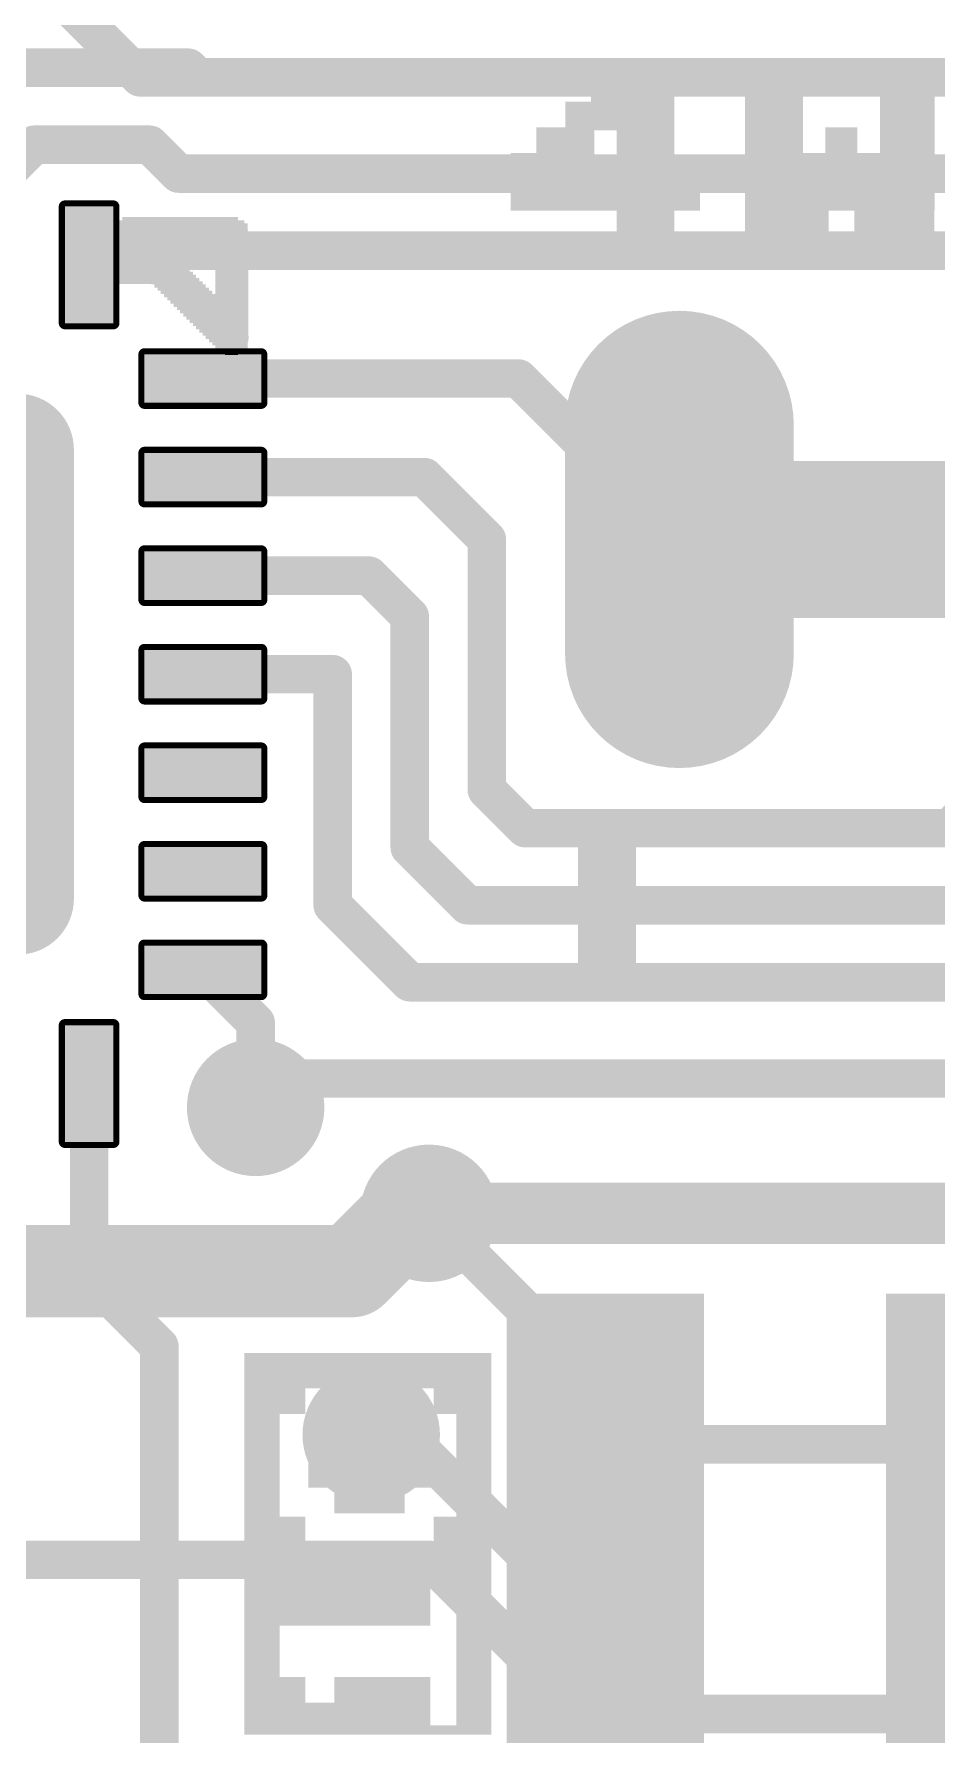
# Model space of a CAD drawing. Extents: x -8 to 72.9, y -20.5 to 38.
# Drawn here: x 18.6 to 24.56, y 8.63 to 19.84 of the extents above; entities that cross this region are included whole.
import ezdxf

# ---------------------------------------------------------------- set-up
doc = ezdxf.new("R2010")
doc.units = 0
for name, color, linetype in [('1', 12, 'CONTINUOUS'), ('16', 132, 'CONTINUOUS'), ('17', 110, 'CONTINUOUS'), ('18', 110, 'CONTINUOUS'), ('203', 40, 'CONTINUOUS'), ('21', 40, 'CONTINUOUS')]:
    doc.layers.add(name, color=color, linetype=linetype)

# ---------------------------------------------------------------- blocks, each defined once
blk = doc.blocks.new('RECT')
blk.add_solid([(-0.5, -0.5), (0.5, -0.5), (-0.5, 0.5), (0.5, 0.5)])
blk = doc.blocks.new('RECT136000X64000R20')
at = {"const_width": 0.04}
blk.add_lwpolyline([(0.405, -0.16), (0.405, 0.16, 0.4142), (0.385, 0.18), (-0.385, 0.18, 0.4142), (-0.405, 0.16), (-0.405, -0.16, 0.4142), (-0.385, -0.18), (0.385, -0.18, 0.4142)], format="xyb", close=True, dxfattribs=at)
blk.add_solid([(-0.395, -0.17), (0.395, -0.17), (-0.395, 0.17), (0.395, 0.17)])
blk = doc.blocks.new('RECT64000X136000R20')
at = {"const_width": 0.04}
blk.add_lwpolyline([(0.18, -0.385), (0.18, 0.385, 0.4142), (0.16, 0.405), (-0.16, 0.405, 0.4142), (-0.18, 0.385), (-0.18, -0.385, 0.4142), (-0.16, -0.405), (0.16, -0.405, 0.4142)], format="xyb", close=True, dxfattribs=at)
blk.add_solid([(-0.17, -0.395), (0.17, -0.395), (-0.17, 0.395), (0.17, 0.395)])
blk = doc.blocks.new('RECT592000X592000R20')
at = {"const_width": 0.37}
blk.add_lwpolyline([(1.665, -1.48), (1.665, 1.48, 0.4142), (1.48, 1.665), (-1.48, 1.665, 0.4142), (-1.665, 1.48), (-1.665, -1.48, 0.4142), (-1.48, -1.665), (1.48, -1.665, 0.4142)], format="xyb", close=True, dxfattribs=at)
blk.add_solid([(-1.5054, -1.5054), (1.5054, -1.5054), (-1.5054, 1.5054), (1.5054, 1.5054)])
blk = doc.blocks.new('LONGP100')
at = {"const_width": 1}
blk.add_lwpolyline([(-0.5, 0), (0.5, 0)], dxfattribs=at)
at = {"const_width": 0.5}
for points in [[(-0.5, 0.25, 1), (-0.5, -0.25)], [(0.5, -0.25, 1), (0.5, 0.25)]]:
    blk.add_lwpolyline(points, format="xyb", dxfattribs=at)
blk = doc.blocks.new('ROUNDV')
at = {"const_width": 0.5}
blk.add_lwpolyline([(0, -0.25, 1), (0, 0.25, 1), (0, -0.25)], format="xyb", dxfattribs=at)

msp = doc.modelspace()

# ---------------------------------------------------------------- linework, layer by layer
at = {"layer": '1'}
for points, const_width in [([(18.3515, 19.6215), (19.6215, 19.6215)], 0.254), ([(19.6215, 19.6215), (19.685, 19.558)], 0.254), ([(19.685, 19.558), (45.593, 19.558)], 0.254), ([(18.6055, 19.1135), (18.288, 18.796)], 0.254), ([(19.3675, 19.1135), (18.6055, 19.1135)], 0.254), ([(19.558, 18.923), (19.3675, 19.1135)], 0.254), ([(45.339, 18.923), (19.558, 18.923)], 0.254), ([(19.558, 18.415), (19.464, 18.321)], 0.254), ([(45.085, 18.415), (19.558, 18.415)], 0.254), ([(19.464, 18.321), (18.968, 18.321)], 0.254), ([(19.718, 17.571), (21.799, 17.571)], 0.254), ([(21.799, 17.571), (22.86, 16.51)], 0.254), ([(19.718, 16.921), (21.179, 16.921)], 0.254), ([(21.179, 16.921), (21.59, 16.51)], 0.254), ([(21.59, 16.51), (21.59, 14.859)], 0.254), ([(19.718, 16.271), (20.813, 16.271)], 0.254), ([(20.813, 16.271), (21.082, 16.002)], 0.254), ([(21.082, 16.002), (21.082, 14.478)], 0.254), ([(19.718, 15.621), (20.574, 15.621)], 0.254), ([(20.574, 15.621), (20.574, 14.097)], 0.254), ([(24.638, 14.605), (25.4, 15.367)], 0.254), ([(21.59, 14.859), (21.844, 14.605)], 0.254), ([(21.844, 14.605), (24.638, 14.605)], 0.254), ([(21.082, 14.478), (21.463, 14.097)], 0.254), ([(20.574, 14.097), (21.082, 13.589)], 0.254), ([(21.463, 14.097), (26.924, 14.097)], 0.254), ([(19.718, 13.671), (20.066, 13.323)], 0.254), ([(21.082, 13.589), (27.686, 13.589)], 0.254), ([(20.066, 13.323), (20.066, 12.7635)], 0.254), ([(18.968, 12.921), (18.968, 11.651)], 0.254), ([(21.209, 12.065), (25.019, 12.065)], 0.4064), ([(18.968, 11.651), (19.431, 11.188)], 0.254), ([(19.431, 11.188), (19.431, 7.62)], 0.254), ([(21.0525, 10.6045), (20.828, 10.6045)], 0.254), ([(22.372, 9.285), (21.0525, 10.6045)], 0.254)]:
    msp.add_lwpolyline(points, dxfattribs=dict(at, const_width=const_width))
for points, const_width in [([(19.6664, 19.6664, 1), (19.5766, 19.5766)], 0.127), ([(19.6215, 19.558, 1), (19.6215, 19.685)], 0.127), ([(19.685, 19.6215, 1), (19.685, 19.4945)], 0.127), ([(19.6401, 19.5131, 1), (19.7299, 19.6029)], 0.127), ([(18.6055, 19.177, 1), (18.6055, 19.05)], 0.127), ([(18.6504, 19.0686, 1), (18.5606, 19.1584)], 0.127), ([(19.4124, 19.1584, 1), (19.3226, 19.0686)], 0.127), ([(19.3675, 19.05, 1), (19.3675, 19.177)], 0.127), ([(19.558, 18.9865, 1), (19.558, 18.8595)], 0.127), ([(19.5131, 18.8781, 1), (19.6029, 18.9679)], 0.127), ([(19.558, 18.4785, 1), (19.558, 18.3515)], 0.127), ([(19.6029, 18.3701, 1), (19.5131, 18.4599)], 0.127), ([(18.968, 18.3845, 1), (18.968, 18.2575)], 0.127), ([(19.4191, 18.3659, 1), (19.5089, 18.2761)], 0.127), ([(19.464, 18.2575, 1), (19.464, 18.3845)], 0.127), ([(19.718, 17.6345, 1), (19.718, 17.5075)], 0.127), ([(21.8439, 17.6159, 1), (21.7541, 17.5261)], 0.127), ([(21.799, 17.5075, 1), (21.799, 17.6345)], 0.127), ([(19.718, 16.9845, 1), (19.718, 16.8575)], 0.127), ([(21.2239, 16.9659, 1), (21.1341, 16.8761)], 0.127), ([(21.179, 16.8575, 1), (21.179, 16.9845)], 0.127), ([(21.6535, 16.51, 1), (21.5265, 16.51)], 0.127), ([(21.5451, 16.4651, 1), (21.6349, 16.5549)], 0.127), ([(22.8151, 16.4651, 1), (22.9049, 16.5549)], 0.127), ([(19.718, 16.3345, 1), (19.718, 16.2075)], 0.127), ([(20.8579, 16.3159, 1), (20.7681, 16.2261)], 0.127), ([(20.813, 16.2075, 1), (20.813, 16.3345)], 0.127), ([(21.1455, 16.002, 1), (21.0185, 16.002)], 0.127), ([(21.0371, 15.9571, 1), (21.1269, 16.0469)], 0.127), ([(19.718, 15.6845, 1), (19.718, 15.5575)], 0.127), ([(20.6375, 15.621, 1), (20.5105, 15.621)], 0.127), ([(20.574, 15.5575, 1), (20.574, 15.6845)], 0.127), ([(21.6349, 14.9039, 1), (21.5451, 14.8141)], 0.127), ([(21.5265, 14.859, 1), (21.6535, 14.859)], 0.127), ([(21.844, 14.6685, 1), (21.844, 14.5415)], 0.127), ([(21.7991, 14.5601, 1), (21.8889, 14.6499)], 0.127), ([(24.5931, 14.6499, 1), (24.6829, 14.5601)], 0.127), ([(21.1269, 14.5229, 1), (21.0371, 14.4331)], 0.127), ([(21.0185, 14.478, 1), (21.1455, 14.478)], 0.127), ([(20.6189, 14.1419, 1), (20.5291, 14.0521)], 0.127), ([(20.5105, 14.097, 1), (20.6375, 14.097)], 0.127), ([(21.463, 14.1605, 1), (21.463, 14.0335)], 0.127), ([(21.4181, 14.0521, 1), (21.5079, 14.1419)], 0.127), ([(19.7629, 13.7159, 1), (19.6731, 13.6261)], 0.127), ([(21.082, 13.6525, 1), (21.082, 13.5255)], 0.127), ([(21.0371, 13.5441, 1), (21.1269, 13.6339)], 0.127), ([(20.1295, 13.323, 1), (20.0025, 13.323)], 0.127), ([(20.0211, 13.2781, 1), (20.1109, 13.3679)], 0.127), ([(19.0315, 12.921, 1), (18.9045, 12.921)], 0.127), ([(20.0025, 12.7635, 1), (20.1295, 12.7635)], 0.127), ([(21.209, 12.1666, 1), (21.209, 11.9634)], 0.2032), ([(19.0129, 11.6959, 1), (18.9231, 11.6061)], 0.127), ([(18.9045, 11.651, 1), (19.0315, 11.651)], 0.127), ([(19.4945, 11.188, 1), (19.3675, 11.188)], 0.127), ([(19.3861, 11.1431, 1), (19.4759, 11.2329)], 0.127), ([(20.828, 10.668, 1), (20.828, 10.541)], 0.127), ([(21.0974, 10.6494, 1), (21.0076, 10.5596)], 0.127), ([(21.0525, 10.541, 1), (21.0525, 10.668)], 0.127), ([(22.3271, 9.2401, 1), (22.4169, 9.3299)], 0.127)]:
    msp.add_lwpolyline(points, format="xyb", dxfattribs=dict(at, const_width=const_width))
at = {"layer": '16'}
for points, const_width in [([(19.304, 19.558), (17.526, 21.336)], 0.254), ([(34.29, 19.558), (19.304, 19.558)], 0.254), ([(20.2565, 12.954), (20.066, 12.7635)], 0.254), ([(55.753, 12.954), (20.2565, 12.954)], 0.254), ([(20.701, 11.684), (21.082, 12.065)], 0.6096), ([(21.082, 12.065), (21.209, 12.065)], 0.6096), ([(22.733, 10.541), (21.209, 12.065)], 0.254), ([(16.383, 11.684), (20.701, 11.684)], 0.6096), ([(28.829, 10.541), (22.733, 10.541)], 0.254), ([(17.78, 9.779), (21.209, 9.779)], 0.254), ([(21.209, 9.779), (22.225, 8.763)], 0.254), ([(22.225, 8.763), (40.64, 8.763)], 0.254)]:
    msp.add_lwpolyline(points, dxfattribs=dict(at, const_width=const_width))
for points, const_width in [([(19.304, 19.6215, 1), (19.304, 19.4945)], 0.127), ([(19.2591, 19.5131, 1), (19.3489, 19.6029)], 0.127), ([(20.2565, 13.0175, 1), (20.2565, 12.8905)], 0.127), ([(20.3014, 12.9091, 1), (20.2116, 12.9989)], 0.127), ([(20.0211, 12.8084, 1), (20.1109, 12.7186)], 0.127), ([(21.082, 12.2174, 1), (21.082, 11.9126)], 0.3048), ([(21.1898, 11.9572, 1), (20.9742, 12.1728)], 0.3048), ([(21.209, 11.9126, 1), (21.209, 12.2174)], 0.3048), ([(21.2539, 12.1099, 1), (21.1641, 12.0201)], 0.127), ([(20.5932, 11.7918, 1), (20.8088, 11.5762)], 0.3048), ([(20.701, 11.5316, 1), (20.701, 11.8364)], 0.3048), ([(22.733, 10.6045, 1), (22.733, 10.4775)], 0.127), ([(22.6881, 10.4961, 1), (22.7779, 10.5859)], 0.127), ([(21.2539, 9.8239, 1), (21.1641, 9.7341)], 0.127), ([(21.209, 9.7155, 1), (21.209, 9.8425)], 0.127), ([(22.225, 8.8265, 1), (22.225, 8.6995)], 0.127), ([(22.1801, 8.7181, 1), (22.2699, 8.8079)], 0.127)]:
    msp.add_lwpolyline(points, format="xyb", dxfattribs=dict(at, const_width=const_width))
at = {"layer": '21', "const_width": 0.2032}
for points in [[(19.918, 17.841), (19.2396, 18.5194)], [(19.2396, 18.5194), (19.9164, 18.5194)], [(19.9164, 18.5194), (19.9164, 17.841)], [(19.9164, 17.841), (19.918, 17.841)]]:
    msp.add_lwpolyline(points, dxfattribs=at)
at = {"layer": '21', "const_width": 0.1016}
for points in [[(19.2755, 18.5553, 1), (19.2037, 18.4835)], [(19.2396, 18.5702, 1), (19.2396, 18.4686)], [(19.9672, 18.5194, 1), (19.8656, 18.5194)], [(19.9164, 18.4686, 1), (19.9164, 18.5702)], [(19.9164, 17.8918, 1), (19.9164, 17.7902)], [(19.918, 17.7902, 1), (19.918, 17.8918)], [(19.8656, 17.841, 1), (19.9672, 17.841)], [(19.8821, 17.8051, 1), (19.9539, 17.8769)]]:
    msp.add_lwpolyline(points, format="xyb", dxfattribs=at)

# ---------------------------------------------------------------- block references
at = {"layer": '1', "rotation": 270}
for name, p in [('RECT136000X64000R20', (18.968, 18.321)), ('RECT64000X136000R20', (19.718, 17.571)), ('RECT592000X592000R20', (17.018, 15.621)), ('RECT64000X136000R20', (19.718, 16.921)), ('RECT64000X136000R20', (19.718, 16.271)), ('RECT64000X136000R20', (19.718, 15.621)), ('RECT64000X136000R20', (19.718, 14.971)), ('RECT64000X136000R20', (19.718, 14.321)), ('RECT64000X136000R20', (19.718, 13.671)), ('RECT136000X64000R20', (18.968, 12.921))]:
    msp.add_blockref(name, p, dxfattribs=at)
at = {"layer": '1', "xscale": 1.3, "yscale": 4.5, "rotation": 180}
for p in [(22.372, 9.285), (24.872, 9.285)]:
    msp.add_blockref('RECT', p, dxfattribs=at)
at = {"layer": '17', "xscale": 1.508, "yscale": 1.508, "rotation": 270}
msp.add_blockref('LONGP100', (22.86, 16.51), dxfattribs=at)
msp.add_blockref('LONGP100', (22.86, 16.51), dxfattribs=at)
at = {"layer": '18', "xscale": 0.9064, "yscale": 0.9064}
for p in [(20.066, 12.7635), (20.066, 12.7635), (21.209, 12.065), (21.209, 12.065), (20.828, 10.6045), (20.828, 10.6045)]:
    msp.add_blockref('ROUNDV', p, dxfattribs=at)
at = {"layer": '203', "yscale": 0.0212}
for p, xscale in [((22.5522, 19.5572), 0.5503), ((22.5522, 19.536), 0.5503), ((22.5522, 19.5149), 0.5503), ((23.4835, 19.5572), 0.381), ((23.4835, 19.536), 0.381), ((23.4835, 19.5149), 0.381), ((24.3619, 19.5572), 0.3598), ((24.3619, 19.536), 0.3598), ((24.3619, 19.5149), 0.3598), ((22.5522, 19.4937), 0.5503), ((22.5522, 19.4726), 0.5503), ((22.5522, 19.4514), 0.5503), ((22.5522, 19.4302), 0.5503), ((22.5522, 19.4091), 0.5503), ((23.4835, 19.4937), 0.381), ((23.4835, 19.4726), 0.381), ((23.4835, 19.4514), 0.381), ((23.4835, 19.4302), 0.381), ((23.4835, 19.4091), 0.381), ((24.3619, 19.4937), 0.3598), ((24.3619, 19.4726), 0.3598), ((24.3619, 19.4514), 0.3598), ((24.3619, 19.4302), 0.3598), ((24.3619, 19.4091), 0.3598), ((22.4675, 19.3879), 0.7196), ((22.4675, 19.3667), 0.7196), ((22.4675, 19.3456), 0.7196), ((22.4675, 19.3244), 0.7196), ((22.4675, 19.3032), 0.7196), ((22.4675, 19.2821), 0.7196), ((23.4835, 19.3879), 0.381), ((23.4835, 19.3667), 0.381), ((23.4835, 19.3456), 0.381), ((23.4835, 19.3244), 0.381), ((23.4835, 19.3032), 0.381), ((23.4835, 19.2821), 0.381), ((24.3619, 19.3879), 0.3598), ((24.3619, 19.3667), 0.3598), ((24.3619, 19.3456), 0.3598), ((24.3619, 19.3244), 0.3598), ((24.3619, 19.3032), 0.3598), ((24.3619, 19.2821), 0.3598), ((22.3723, 19.2186), 0.9101), ((22.1077, 19.1974), 0.381), ((22.1077, 19.1762), 0.381), ((22.4675, 19.2609), 0.7196), ((22.4675, 19.2397), 0.7196), ((22.6368, 19.1974), 0.381), ((22.6368, 19.1762), 0.381), ((23.4835, 19.2609), 0.381), ((23.4835, 19.2397), 0.381), ((23.4835, 19.2186), 0.381), ((23.4835, 19.1974), 0.381), ((23.4835, 19.1762), 0.381), ((23.928, 19.2186), 0.2117), ((23.928, 19.1974), 0.2117), ((23.928, 19.1762), 0.2117), ((24.3619, 19.2609), 0.3598), ((24.3619, 19.2397), 0.3598), ((24.3619, 19.2186), 0.3598), ((24.3619, 19.1974), 0.3598), ((24.3619, 19.1762), 0.3598), ((22.1077, 19.1551), 0.381), ((22.1077, 19.1339), 0.381), ((22.1077, 19.1127), 0.381), ((22.1077, 19.0916), 0.381), ((22.1077, 19.0704), 0.381), ((22.6368, 19.1551), 0.381), ((22.6368, 19.1339), 0.381), ((22.6368, 19.1127), 0.381), ((22.6368, 19.0916), 0.381), ((22.6368, 19.0704), 0.381), ((23.4835, 19.1551), 0.381), ((23.4835, 19.1339), 0.381), ((23.4835, 19.1127), 0.381), ((23.4835, 19.0916), 0.381), ((23.4835, 19.0704), 0.381), ((23.928, 19.1551), 0.2117), ((23.928, 19.1339), 0.2117), ((23.928, 19.1127), 0.2117), ((23.928, 19.0916), 0.2117), ((23.928, 19.0704), 0.2117), ((24.3619, 19.1551), 0.3598), ((24.3619, 19.1339), 0.3598), ((24.3619, 19.1127), 0.3598), ((24.3619, 19.0916), 0.3598), ((24.3619, 19.0704), 0.3598), ((22.023, 19.0492), 0.5503), ((21.9384, 19.0281), 0.381), ((21.9384, 19.0069), 0.381), ((21.9384, 18.9857), 0.381), ((21.9384, 18.9646), 0.381), ((21.9384, 18.9434), 0.381), ((22.6368, 19.0492), 0.381), ((22.6368, 19.0281), 0.381), ((22.6368, 19.0069), 0.381), ((22.6368, 18.9857), 0.381), ((22.6368, 18.9646), 0.381), ((22.6368, 18.9434), 0.381), ((23.9174, 19.0492), 1.2488), ((23.9174, 19.0281), 1.2488), ((23.9174, 19.0069), 1.2488), ((23.9174, 18.9857), 1.2488), ((23.9174, 18.9646), 1.2488), ((23.9174, 18.9434), 1.2488), ((21.9384, 18.9222), 0.381), ((21.9384, 18.9011), 0.381), ((21.9384, 18.8799), 0.381), ((22.3723, 18.8587), 1.2488), ((22.3723, 18.8376), 1.2488), ((22.6368, 18.9222), 0.381), ((22.6368, 18.9011), 0.381), ((22.6368, 18.8799), 0.381), ((23.9174, 18.9222), 1.2488), ((23.9174, 18.9011), 1.2488), ((23.9174, 18.8799), 1.2488), ((23.9174, 18.8587), 1.2488), ((23.9174, 18.8376), 1.2488), ((22.3723, 18.8164), 1.2488), ((22.3723, 18.7952), 1.2488), ((22.3723, 18.7741), 1.2488), ((22.3723, 18.7529), 1.2488), ((22.3723, 18.7318), 1.2488), ((23.9174, 18.8164), 1.2488), ((23.9174, 18.7952), 1.2488), ((23.9174, 18.7741), 1.2488), ((23.9174, 18.7529), 1.2488), ((23.9174, 18.7318), 1.2488), ((19.5678, 18.6048), 0.8466), ((19.5678, 18.6259), 0.762), ((22.3723, 18.7106), 1.2488), ((22.3723, 18.6894), 1.2488), ((22.6368, 18.6683), 0.381), ((22.6368, 18.6471), 0.381), ((22.6368, 18.6259), 0.381), ((22.6368, 18.6048), 0.381), ((23.9174, 18.7106), 1.2488), ((23.9174, 18.6894), 1.2488), ((23.5681, 18.6683), 0.5503), ((23.5681, 18.6471), 0.5503), ((23.5681, 18.6259), 0.5503), ((23.5681, 18.6048), 0.5503), ((24.2772, 18.6683), 0.5291), ((24.2772, 18.6471), 0.5291), ((24.2772, 18.6259), 0.5291), ((24.2772, 18.6048), 0.5291), ((19.5678, 18.5624), 0.889), ((19.5678, 18.5413), 0.889), ((19.5678, 18.5201), 0.889), ((19.5678, 18.4989), 0.889), ((19.5784, 18.5836), 0.8678), ((22.6368, 18.5836), 0.381), ((22.6368, 18.5624), 0.381), ((22.6368, 18.5413), 0.381), ((22.6368, 18.5201), 0.381), ((22.6368, 18.4989), 0.381), ((23.5681, 18.5836), 0.5503), ((23.5681, 18.5624), 0.5503), ((23.5681, 18.5413), 0.5503), ((23.5681, 18.5201), 0.5503), ((23.4835, 18.4989), 0.381), ((24.2772, 18.5836), 0.5291), ((24.2772, 18.5624), 0.5291), ((24.2772, 18.5413), 0.5291), ((24.2772, 18.5201), 0.5291), ((24.2772, 18.4989), 0.5291), ((19.5678, 18.4778), 0.889), ((19.5678, 18.4566), 0.889), ((19.5784, 18.4354), 0.8678), ((19.589, 18.4143), 0.8466), ((19.3561, 18.3931), 0.3387), ((19.9065, 18.3931), 0.2117), ((22.6368, 18.4778), 0.381), ((22.6368, 18.4566), 0.381), ((22.6368, 18.4354), 0.381), ((22.6368, 18.4143), 0.381), ((22.6368, 18.3931), 0.381), ((23.4835, 18.4778), 0.381), ((23.4835, 18.4566), 0.381), ((23.4835, 18.4354), 0.381), ((23.4835, 18.4143), 0.381), ((23.4835, 18.3931), 0.381), ((24.3619, 18.4778), 0.3598), ((24.3619, 18.4566), 0.3598), ((24.3619, 18.4354), 0.3598), ((24.3619, 18.4143), 0.3598), ((24.3619, 18.3931), 0.3598), ((19.3773, 18.3719), 0.3387), ((19.3985, 18.3508), 0.3387), ((19.4196, 18.3296), 0.3387), ((19.4408, 18.3084), 0.3387), ((19.462, 18.2873), 0.3387), ((19.9065, 18.3719), 0.2117), ((19.9065, 18.3508), 0.2117), ((19.9065, 18.3296), 0.2117), ((19.9065, 18.3084), 0.2117), ((19.9065, 18.2873), 0.2117), ((22.6368, 18.3719), 0.381), ((22.6368, 18.3508), 0.381), ((22.6368, 18.3296), 0.381), ((23.4835, 18.3719), 0.381), ((23.4835, 18.3508), 0.381), ((23.4835, 18.3296), 0.381), ((24.3619, 18.3719), 0.3598), ((24.3619, 18.3508), 0.3598), ((24.3619, 18.3296), 0.3598), ((19.4831, 18.2661), 0.3387), ((19.5043, 18.2449), 0.3387), ((19.5255, 18.2238), 0.3387), ((19.5466, 18.2026), 0.3387), ((19.5678, 18.1814), 0.3387), ((19.589, 18.1603), 0.3387), ((19.9065, 18.2661), 0.2117), ((19.9065, 18.2449), 0.2117), ((19.9065, 18.2238), 0.2117), ((19.9065, 18.2026), 0.2117), ((19.9065, 18.1814), 0.2117), ((19.9065, 18.1603), 0.2117), ((19.6101, 18.1391), 0.3387), ((19.7371, 18.1179), 0.5503), ((19.7477, 18.0968), 0.5291), ((19.7583, 18.0756), 0.508), ((19.7689, 18.0544), 0.4868), ((19.9065, 18.1391), 0.2117), ((19.7795, 18.0333), 0.4657), ((19.79, 18.0121), 0.4445), ((19.8006, 17.9909), 0.4233), ((19.8112, 17.9698), 0.4022), ((19.8218, 17.9486), 0.381), ((19.8324, 17.9274), 0.3598), ((19.843, 17.9063), 0.3387), ((19.8535, 17.8851), 0.3175), ((19.8641, 17.8639), 0.2963), ((19.8747, 17.8428), 0.2752), ((19.8853, 17.8216), 0.254), ((19.8959, 17.8005), 0.2328), ((19.9065, 17.7793), 0.2117), ((19.9065, 17.7581), 0.1693), ((19.9065, 17.737), 0.0847), ((27.9283, 16.9327), 10.7522), ((27.9283, 16.9538), 10.6676), ((27.9283, 16.975), 10.5829), ((27.9283, 16.9962), 10.4982), ((27.9283, 17.0173), 10.3289), ((27.9283, 16.8268), 10.9639), ((27.9283, 16.848), 10.9216), ((27.9283, 16.8692), 10.8792), ((27.9283, 16.8903), 10.8369), ((27.9283, 16.9115), 10.7946), ((27.9283, 16.7422), 11.0909), ((27.9283, 16.721), 11.0909), ((27.9283, 16.6998), 11.0909), ((27.9177, 16.7845), 11.0274), ((27.9283, 16.7633), 11.0486), ((27.9283, 16.8057), 11.0062), ((27.9283, 16.6152), 11.1756), ((27.9283, 16.594), 11.1756), ((27.9283, 16.6787), 11.1332), ((27.9283, 16.6575), 11.1332), ((27.9283, 16.6363), 11.1332), ((27.9283, 16.5728), 11.1756), ((27.9283, 16.5517), 11.1756), ((27.9283, 16.5305), 11.1756), ((27.9283, 16.5093), 11.1756), ((27.9283, 16.4882), 11.1756), ((27.9283, 16.467), 11.1756), ((27.9283, 16.4458), 11.1756), ((27.9283, 16.4247), 11.1756), ((27.9283, 16.4035), 11.1756), ((27.9283, 16.3823), 11.1332), ((27.9283, 16.3612), 11.1332), ((27.9283, 16.34), 11.1332), ((27.9283, 16.3188), 11.0909), ((27.9283, 16.2977), 11.0909), ((27.9177, 16.2765), 11.0697), ((27.9283, 16.2553), 11.0486), ((27.9283, 16.2342), 11.0062), ((27.9283, 16.213), 11.0062), ((27.9283, 16.1919), 10.9639), ((27.9283, 16.1707), 10.9216), ((27.9283, 16.1495), 10.8792), ((27.9283, 16.1284), 10.8369), ((27.9283, 16.1072), 10.7946), ((27.9283, 16.086), 10.7522), ((27.9283, 16.0649), 10.6676), ((27.9283, 16.0437), 10.5829), ((27.9283, 16.0225), 10.4559), ((27.9283, 16.0014), 10.2443), ((22.3829, 14.7102), 0.381), ((22.3829, 14.6891), 0.381), ((22.3829, 14.6679), 0.381), ((22.3829, 14.6467), 0.381), ((22.3829, 14.6256), 0.381), ((22.3829, 14.6044), 0.381), ((22.3829, 14.5833), 0.381), ((22.3829, 14.5621), 0.381), ((22.3829, 14.5409), 0.381), ((22.3829, 14.5198), 0.381), ((22.3829, 14.4986), 0.381), ((22.3829, 14.4774), 0.381), ((22.3829, 14.4563), 0.381), ((22.3829, 14.4351), 0.381), ((22.3829, 14.4139), 0.381), ((22.3829, 14.3928), 0.381), ((22.3829, 14.3716), 0.381), ((22.3829, 14.3504), 0.381), ((22.3829, 14.3293), 0.381), ((22.3829, 14.3081), 0.381), ((22.3829, 14.2869), 0.381), ((22.3829, 14.2658), 0.381), ((22.3829, 14.2446), 0.381), ((22.3829, 14.2234), 0.381), ((22.3829, 14.2023), 0.381), ((22.3829, 14.1811), 0.381), ((22.3829, 14.1599), 0.381), ((22.3829, 14.1388), 0.381), ((22.3829, 14.1176), 0.381), ((22.3829, 14.0964), 0.381), ((22.3829, 14.0753), 0.381), ((22.3829, 14.0541), 0.381), ((22.3829, 14.0329), 0.381), ((22.3829, 14.0118), 0.381), ((22.3829, 13.9906), 0.381), ((22.3829, 13.9694), 0.381), ((22.3829, 13.9483), 0.381), ((22.3829, 13.9271), 0.381), ((22.3829, 13.9059), 0.381), ((22.3829, 13.8848), 0.381), ((22.3829, 13.8636), 0.381), ((22.3829, 13.8424), 0.381), ((22.3829, 13.8213), 0.381), ((22.3829, 13.8001), 0.381), ((22.3829, 13.7789), 0.381), ((22.3829, 13.7578), 0.381), ((22.3829, 13.7366), 0.381), ((22.3829, 13.7155), 0.381), ((22.3829, 13.6943), 0.381), ((22.3829, 13.6731), 0.381), ((22.7321, 13.652), 1.0795), ((22.7321, 13.6308), 1.0795), ((22.7321, 13.6096), 1.0795), ((22.7321, 13.5885), 1.0795), ((22.7321, 13.5673), 1.0795), ((22.7321, 13.5461), 1.0795), ((22.7321, 13.525), 1.0795), ((22.7321, 13.5038), 1.0795), ((22.7321, 13.4826), 1.0795), ((20.806, 11.1332), 1.6298), ((20.806, 11.1121), 1.6298), ((20.806, 11.0909), 1.6298), ((20.806, 11.0697), 1.6298), ((20.806, 11.0486), 1.6298), ((20.806, 11.0274), 1.6298), ((20.806, 11.0062), 1.6298), ((20.806, 10.9851), 1.6298), ((20.806, 10.9639), 1.6298), ((20.806, 10.9427), 1.6298), ((20.806, 10.9216), 1.6298), ((20.1922, 10.9004), 0.4021), ((20.1922, 10.8792), 0.4021), ((20.8166, 10.9004), 0.4656), ((20.8166, 10.8792), 0.4656), ((21.4304, 10.9004), 0.381), ((21.4304, 10.8792), 0.381), ((20.1922, 10.8581), 0.4021), ((20.1922, 10.8369), 0.4021), ((20.1922, 10.8157), 0.4021), ((20.1922, 10.7946), 0.4021), ((20.1922, 10.7734), 0.4021), ((20.8166, 10.8581), 0.4656), ((20.8166, 10.8369), 0.4656), ((20.8166, 10.8157), 0.4656), ((20.8166, 10.7946), 0.4656), ((20.8166, 10.7734), 0.4656), ((21.4304, 10.8581), 0.381), ((21.4304, 10.8369), 0.381), ((21.4304, 10.8157), 0.381), ((21.4304, 10.7946), 0.381), ((21.4304, 10.7734), 0.381), ((20.1075, 10.7311), 0.2328), ((20.1075, 10.7099), 0.2328), ((20.1075, 10.6887), 0.2328), ((20.1075, 10.6676), 0.2328), ((20.1075, 10.6464), 0.2328), ((20.1922, 10.7522), 0.4021), ((20.8166, 10.7522), 0.4656), ((20.8166, 10.7311), 0.4656), ((20.8166, 10.7099), 0.4656), ((20.8166, 10.6887), 0.4656), ((20.8166, 10.6676), 0.4656), ((20.8166, 10.6464), 0.4656), ((21.4304, 10.7522), 0.381), ((21.5045, 10.7311), 0.2328), ((21.5045, 10.7099), 0.2328), ((21.5045, 10.6887), 0.2328), ((21.5045, 10.6676), 0.2328), ((21.5045, 10.6464), 0.2328), ((20.1075, 10.6252), 0.2328), ((20.1075, 10.6041), 0.2328), ((20.1075, 10.5829), 0.2328), ((20.1075, 10.5617), 0.2328), ((20.1075, 10.5406), 0.2328), ((20.8166, 10.5406), 0.8043), ((20.8166, 10.6252), 0.4656), ((20.8166, 10.6041), 0.4656), ((20.8166, 10.5829), 0.4656), ((20.8166, 10.5617), 0.4656), ((21.5045, 10.6252), 0.2328), ((21.5045, 10.6041), 0.2328), ((21.5045, 10.5829), 0.2328), ((21.5045, 10.5617), 0.2328), ((21.5045, 10.5406), 0.2328), ((20.1075, 10.5194), 0.2328), ((20.1075, 10.4982), 0.2328), ((20.1075, 10.4771), 0.2328), ((20.1075, 10.4559), 0.2328), ((20.1075, 10.4347), 0.2328), ((20.8166, 10.5194), 0.8043), ((20.8166, 10.4982), 0.8043), ((20.8166, 10.4771), 0.8043), ((20.8166, 10.4559), 0.8043), ((20.8166, 10.4347), 0.8043), ((21.5045, 10.5194), 0.2328), ((21.5045, 10.4982), 0.2328), ((21.5045, 10.4771), 0.2328), ((21.5045, 10.4559), 0.2328), ((21.5045, 10.4347), 0.2328), ((20.1075, 10.4136), 0.2328), ((20.1075, 10.3924), 0.2328), ((20.1075, 10.3712), 0.2328), ((20.1075, 10.3501), 0.2328), ((20.1075, 10.3289), 0.2328), ((20.1075, 10.3078), 0.2328), ((20.8166, 10.4136), 0.8043), ((20.8166, 10.3924), 0.8043), ((20.8166, 10.3712), 0.8043), ((20.8166, 10.3501), 0.8043), ((20.8166, 10.3289), 0.8043), ((20.8166, 10.3078), 0.8043), ((21.5045, 10.4136), 0.2328), ((21.5045, 10.3924), 0.2328), ((21.5045, 10.3712), 0.2328), ((21.5045, 10.3501), 0.2328), ((21.5045, 10.3289), 0.2328), ((21.5045, 10.3078), 0.2328), ((20.1075, 10.2866), 0.2328), ((20.1075, 10.2654), 0.2328), ((20.1075, 10.2443), 0.2328), ((20.1075, 10.2231), 0.2328), ((20.1075, 10.2019), 0.2328), ((20.8166, 10.2866), 0.8043), ((20.8166, 10.2654), 0.8043), ((20.8166, 10.2443), 0.4656), ((20.8166, 10.2231), 0.4656), ((20.8166, 10.2019), 0.4656), ((21.5045, 10.2866), 0.2328), ((21.5045, 10.2654), 0.2328), ((21.5045, 10.2443), 0.2328), ((21.5045, 10.2231), 0.2328), ((21.5045, 10.2019), 0.2328), ((20.1075, 10.1808), 0.2328), ((20.1075, 10.1596), 0.2328), ((20.1075, 10.1384), 0.2328), ((20.1075, 10.1173), 0.2328), ((20.1075, 10.0961), 0.2328), ((20.8166, 10.1808), 0.4656), ((20.8166, 10.1596), 0.4656), ((20.8166, 10.1384), 0.4656), ((20.8166, 10.1173), 0.4656), ((20.8166, 10.0961), 0.4656), ((21.5045, 10.1808), 0.2328), ((21.5045, 10.1596), 0.2328), ((21.5045, 10.1384), 0.2328), ((21.5045, 10.1173), 0.2328), ((21.5045, 10.0961), 0.2328), ((20.1075, 10.0749), 0.2328), ((20.1922, 10.0538), 0.4021), ((20.1922, 10.0326), 0.4021), ((20.1922, 10.0114), 0.4021), ((20.1922, 9.9903), 0.4021), ((21.4304, 10.0538), 0.381), ((21.4304, 10.0326), 0.381), ((21.4304, 10.0114), 0.381), ((21.4304, 9.9903), 0.381), ((21.5045, 10.0749), 0.2328), ((20.1922, 9.9691), 0.4021), ((20.1922, 9.9479), 0.4021), ((20.1922, 9.9268), 0.4021), ((20.1922, 9.9056), 0.4021), ((20.2769, 9.8844), 0.5715), ((20.2769, 9.8633), 0.5715), ((21.3457, 9.8844), 0.5503), ((21.3457, 9.8633), 0.5503), ((21.4304, 9.9691), 0.381), ((21.4304, 9.9479), 0.381), ((21.4304, 9.9268), 0.381), ((21.4304, 9.9056), 0.381), ((20.2769, 9.8421), 0.5715), ((20.2769, 9.8209), 0.5715), ((20.2769, 9.7998), 0.5715), ((20.2769, 9.7786), 0.5715), ((20.2769, 9.7574), 0.5715), ((21.3457, 9.8421), 0.5503), ((21.3457, 9.8209), 0.5503), ((21.3457, 9.7998), 0.5503), ((21.3457, 9.7786), 0.5503), ((21.3457, 9.7574), 0.5503), ((20.806, 9.7363), 1.6298), ((20.806, 9.7151), 1.6298), ((20.806, 9.6939), 1.6298), ((20.6049, 9.6728), 1.2276), ((20.6049, 9.6516), 1.2276), ((21.5045, 9.6728), 0.2328), ((21.5045, 9.6516), 0.2328), ((20.6049, 9.6304), 1.2276), ((20.6049, 9.6093), 1.2276), ((20.6049, 9.5881), 1.2276), ((20.6049, 9.567), 1.2276), ((20.6049, 9.5458), 1.2276), ((20.6049, 9.5246), 1.2276), ((21.5045, 9.6304), 0.2328), ((21.5045, 9.6093), 0.2328), ((21.5045, 9.5881), 0.2328), ((21.5045, 9.567), 0.2328), ((21.5045, 9.5458), 0.2328), ((21.5045, 9.5246), 0.2328), ((20.6049, 9.5035), 1.2276), ((20.6049, 9.4823), 1.2276), ((20.6049, 9.4611), 1.2276), ((20.6049, 9.44), 1.2276), ((20.6049, 9.4188), 1.2276), ((21.5045, 9.5035), 0.2328), ((21.5045, 9.4823), 0.2328), ((21.5045, 9.4611), 0.2328), ((21.5045, 9.44), 0.2328), ((21.5045, 9.4188), 0.2328), ((20.6049, 9.3976), 1.2276), ((20.6049, 9.3765), 1.2276), ((20.6049, 9.3553), 1.2276), ((20.1075, 9.3341), 0.2328), ((20.1075, 9.313), 0.2328), ((21.5045, 9.3976), 0.2328), ((21.5045, 9.3765), 0.2328), ((21.5045, 9.3553), 0.2328), ((21.5045, 9.3341), 0.2328), ((21.5045, 9.313), 0.2328), ((20.1075, 9.2918), 0.2328), ((20.1075, 9.2706), 0.2328), ((20.1075, 9.2495), 0.2328), ((20.1075, 9.2283), 0.2328), ((20.1075, 9.2071), 0.2328), ((20.1075, 9.186), 0.2328), ((21.5045, 9.2918), 0.2328), ((21.5045, 9.2706), 0.2328), ((21.5045, 9.2495), 0.2328), ((21.5045, 9.2283), 0.2328), ((21.5045, 9.2071), 0.2328), ((21.5045, 9.186), 0.2328), ((20.1075, 9.1648), 0.2328), ((20.1075, 9.1436), 0.2328), ((20.1075, 9.1225), 0.2328), ((20.1075, 9.1013), 0.2328), ((20.1075, 9.0801), 0.2328), ((21.5045, 9.1648), 0.2328), ((21.5045, 9.1436), 0.2328), ((21.5045, 9.1225), 0.2328), ((21.5045, 9.1013), 0.2328), ((21.5045, 9.0801), 0.2328), ((20.1075, 9.059), 0.2328), ((20.1075, 9.0378), 0.2328), ((20.1075, 9.0166), 0.2328), ((20.1922, 8.9955), 0.4021), ((20.1922, 8.9743), 0.4021), ((20.9012, 8.9955), 0.635), ((20.9012, 8.9743), 0.635), ((21.5045, 9.059), 0.2328), ((21.5045, 9.0378), 0.2328), ((21.5045, 9.0166), 0.2328), ((21.5045, 8.9955), 0.2328), ((21.5045, 8.9743), 0.2328), ((20.1922, 8.9531), 0.4021), ((20.1922, 8.932), 0.4021), ((20.1922, 8.9108), 0.4021), ((20.1922, 8.8896), 0.4021), ((20.1922, 8.8685), 0.4021), ((20.9012, 8.9531), 0.635), ((20.9012, 8.932), 0.635), ((20.9012, 8.9108), 0.635), ((20.9012, 8.8896), 0.635), ((20.9012, 8.8685), 0.635), ((21.5045, 8.9531), 0.2328), ((21.5045, 8.932), 0.2328), ((21.5045, 8.9108), 0.2328), ((21.5045, 8.8896), 0.2328), ((21.5045, 8.8685), 0.2328), ((20.6049, 8.8261), 1.2276), ((20.6049, 8.805), 1.2276), ((20.6049, 8.7838), 1.2276), ((20.6049, 8.7626), 1.2276), ((20.6049, 8.7415), 1.2276), ((20.1922, 8.8473), 0.4021), ((20.9012, 8.8473), 0.635), ((21.5045, 8.8473), 0.2328), ((21.5045, 8.8261), 0.2328), ((21.5045, 8.805), 0.2328), ((21.5045, 8.7838), 0.2328), ((21.5045, 8.7626), 0.2328), ((21.5045, 8.7415), 0.2328), ((20.6049, 8.7203), 1.2276), ((20.6049, 8.6992), 1.2276), ((20.806, 8.678), 1.6298), ((20.806, 8.6568), 1.6298), ((20.806, 8.6357), 1.6298), ((21.5045, 8.7203), 0.2328), ((21.5045, 8.6992), 0.2328)]:
    msp.add_blockref('RECT', p, dxfattribs=dict(at, xscale=xscale))

doc.saveas('drawing.dxf')
